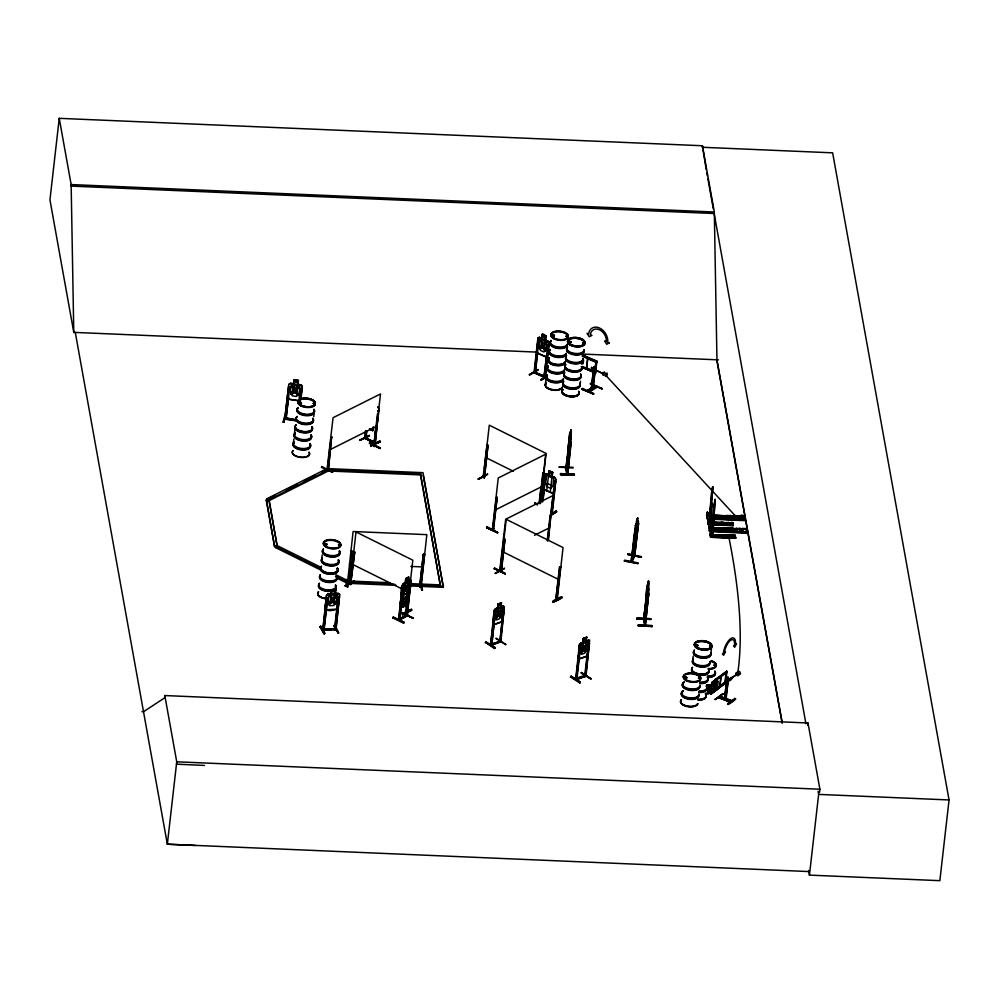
<?xml version="1.0" encoding="UTF-8"?>
<svg xmlns="http://www.w3.org/2000/svg" width="999" height="999" viewBox="0 0 999 999"><rect width="100%" height="100%" fill="white"/><g stroke="black" fill="none" stroke-linecap="round" stroke-linejoin="round"><path stroke-width="1.5" d="M706.73 516.246L706.88 512.737C710.689 513.049 710.039 514.922 706.88 512.737M737.761 515.746L738.336 519.605L737.761 515.746L733.965 515.584L734.577 519.03L744.717 519.455L744.605 520.204L707.155 518.543L707.105 517.819M707.816 512.824L707.242 519.03L744.692 520.616L744.093 516.008C736.575 511.563 742.794 526.161 740.296 515.846M731.343 523.064L707.791 522.027L710.476 521.89L710.576 520.591L708.041 520.479L707.929 522.827L721.153 523.389M708.141 523.901L721.415 524.475M709.028 528.846L709.203 525.324L713.049 525.761L709.203 525.324M723.488 535.489L710.202 535.139L710.364 533.079L712.924 533.366L710.364 533.079M735.576 538.336L735.501 537.387L713.411 536.588L735.601 537.562L735.589 538.336L710.601 537.237L710.526 536.513M710.614 537.275L735.589 537.837L735.189 535.264L732.617 535.427M732.904 523.888C730.868 518.481 730.082 528.808 730.331 522.564M733.116 525.012L733.266 525.736L708.279 524.637L708.154 523.951M726.323 535.626L735.177 536.201L735.189 535.264M744.168 517.107L737.949 516.383L744.03 516.708M744.592 520.142L744.58 519.205L737.087 518.893M746.465 530.444L746.403 530.019M571.091 439.872L570.953 437.662L567.132 474.587C562.912 462.837 568.881 467.332 565.896 467.694M643.993 619.13L645.242 626.023L648.788 593.044L644.505 625.374L644.755 625.998L648.726 589.085M709.989 526.448L710.102 525.337L709.44 530.894M710.614 533.116L710.963 533.791L710.901 533.129M711.85 526.535C712.087 525.412 710.376 526.685 710.152 525.486M710.976 533.291L712.187 533.591L712.462 535.601L712.025 533.141M707.642 513.711C707.991 513.161 708.416 512.937 709.402 513.873M709.602 521.328L709.864 520.829M710.114 526.311L710.152 525.624M710.926 533.828L710.988 533.129M711.725 525.686L711.738 526.373M631.056 562.025L634.353 555.906L638.136 521.216C640.259 521.266 633.041 549.999 633.653 538.099M633.716 541.371L633.828 538.036M708.041 520.479L708.279 520.591M709.627 525.973L709.365 525.811M711.538 506.868L711.875 503.171L709.952 523.001L710.938 508.429L712.162 503.384M709.752 516.52L711.226 494.655L712.624 486.775L710.039 516.533M710.139 523.014L711.425 506.98M710.077 509.852L712.911 486.788L711.525 504.458M711.975 533.828L712.025 533.179M712 534.065L714.385 515.771M713.348 510.776L714.947 499.375L714.372 511.85L712.075 529.108L713.835 507.255M712.187 534.078L713.748 519.567M714.335 517.307L714.285 515.959M596.653 361.326L595.304 373.176L596.927 361.151C592.969 360.751 598.838 362.013 595.754 361.788M602.335 373.451L594.23 369.443L595.516 368.494L592.944 388.911M647.926 586.913L647.814 586.051L647.664 589.248M569.093 441.758L569.305 448.176L571.303 432.242L571.091 437.774M646.703 593.169L646.927 599.587C649.038 597.752 648.326 565.859 648.713 589.185M728.658 678.808L727.359 679.195L728.159 678.621C727.222 680.556 727.909 675.811 727.185 677.722L724.525 699.437M709.402 512.812L709.365 513.948M365.147 436.925L364.735 438.411L365.597 430.631M365.184 436.988L365.909 437.687M366.546 431.118L365.921 438.573M374.113 441.983L375.487 442.345L374.325 441.733M707.742 512.824L707.304 512.087L707.829 513.149M710.651 532.642L710.376 534.989M711.613 525.574L711.65 526.311M560.539 474.662L574.363 475.199L574.363 474.225L560.539 473.626L560.539 474.687L574.363 475.249L560.551 473.651L574.375 474.275M638.161 625.149L651.985 625.636L638.161 625.062L638.086 625.724L651.985 626.61M707.392 513.436L707.28 513.848M708.229 524.4L708.328 520.042L709.552 521.178M709.278 513.136L709.402 513.424M568.506 443.743C567.594 462.137 569.467 423.114 570.441 434.153M646.753 605.132C648.9 605.319 643.806 598.863 647.502 584.64L643.656 619.867L648.363 581.381M631.892 561.713L631.605 562.275L635.988 525.337L637 523.401L635.139 532.754M632.03 560.489L631.555 560.289M634.852 556.093C633.641 555.856 634.777 557.742 631.618 562.2L635.077 529.245L635.239 529.92M706.992 513.523L707.342 512.724L707.354 513.698M300.761 402.535L299.4 402.634L300.112 402.16M300.612 403.359L301.086 402.997M313.024 403.509C315.135 402.747 313.349 404.508 313.499 402.934M313.586 403.209L314.21 403.434M325.087 544.218L324.625 543.731M325.649 544.767L326.548 543.993L325.799 543.631M338.449 544.892L339.223 544.293M339.91 544.817L338.499 544.992L339.41 544.33M553.846 335.239C555.744 336.388 551.311 336.9 552.322 335.14M553.771 335.115L553.596 336.201M566.47 335.976L567.157 336.376L566.271 336.638M566.321 336.051L567.232 335.964L566.071 336.176M567.507 336.526L566.633 336.213M568.918 342.232L570.554 342.407L569.954 341.408M569.105 342.02L570.429 342.17M583.079 342.907L584.078 342.807L583.491 342.207M583.828 342.345L582.629 342.794L584.04 342.632M686.475 677.522L684.565 677.147C684.415 678.87 685.127 675.749 686.538 677.359M696.291 644.855L696.303 645.391M697.552 645.479L696.503 644.705M699.687 678.471L698.626 677.946M698.975 678.383L699.163 677.709L698.388 678.209M699.512 678.358L699.887 678.471M699.5 678.121L698.776 677.871L699.5 677.809M709.989 645.666L710.639 645.491M723.8 523.551L721.852 523.076M724.1 535.789C726.36 533.816 726.148 537.824 724.125 535.564M714.959 664.735L714.747 665.509M715.259 665.022L714.297 664.834L714.997 664.71M708.291 520.804L710.601 520.766M567.707 472.814L567.257 473.339L566.133 467.619M567.732 474.537L571.166 441.62L567.619 474.612L566.396 467.782L568.144 452.41M646.927 595.217L644.13 619.892L644.205 617.969L644.268 618.718M711.388 512.949L712 503.621M713.661 518.568L715.234 499.388L713.973 506.293M714.273 518.081L714.198 515.759L713.86 519.455M714.497 517.707L713.623 525.224M713.636 510.789L711.65 526.81M782.13 722.19L716.945 359.802L714.322 212L702.409 145.754L59.241 118.332L49.95 199.887L73.801 332.467M195.342 845.491L167.345 844.205L75.287 332.442L73.776 332.367L71.154 184.565L59.241 118.332M819.555 792.282L819.904 789.222L807.991 722.989L164.823 695.554L164.56 697.914L143.519 711.725L142.008 711.663M164.823 695.554L176.736 761.8L167.345 844.205L808.953 871.565M266.308 500.599L266.421 499.587L269.106 499.712L328.421 469.98L420.579 473.901L420.454 474.912L328.309 470.979L268.993 500.711L266.308 500.599L274.575 546.578L277.26 546.69L269.106 499.712L267.033 498.676L266.92 499.687M268.993 500.711L269.106 499.712M285.19 416.995L283.803 422.277L283.117 422.09M283.803 422.277L283.853 421.603M286.076 419.355L289.76 386.775L288.524 386.601L284.765 419.168L288.823 384.428L290.422 383.216L293.494 383.678M283.728 422.102L285.614 414.997L284.777 415.534L285.464 415.484M285.876 419.305L288.536 397.54M274.575 546.578L266.421 499.587M321.478 570.392L275.537 547.564L275.649 546.553L277.372 545.679L320.542 567.132M299.8 399.637L301.161 397.09L302.372 386.426L300.936 384.777L298.002 384.415L298.464 380.382L293.931 379.782L293.619 383.903L291.209 384.89L290.359 392.307L292.257 395.816L296.478 396.453L299.088 393.606L299.937 386.188L297.827 384.528L298.301 380.482L294.068 379.932M293.394 442.782L293.843 439.085M294.43 433.878L295.229 426.723A8.716 4.233 6.5 0 0 303.396 432.405A8.716 4.233 6.5 0 0 312.4 428.546M299.475 399.4C297.764 396.441 303.109 386.7 300.699 388.636M300.724 399.588L302.21 386.451L300.861 384.902L290.447 383.429L288.823 384.428M313.773 416.62L314.173 412.912M321.89 466.558L332.542 472.265M321.953 466.471L321.391 467.382L332.592 472.402M326.236 469.955L326.348 468.943L328.421 469.98L328.309 470.979L331.618 436.938L328.321 469.518L327.023 469.617L333.054 417.719L380.507 393.943L374.588 445.841L373.788 446.253M331.993 437.125L331.193 437.525L327.422 469.867L328.159 468.007M328.271 469.48C329.695 466.595 325.662 469.518 328.459 468.269M321.728 558.766L322.165 555.069M320.629 626.648L324.675 633.016L323.863 633.728L320.03 626.76L324.6 633.691M320.779 626.136L319.98 626.785M336.626 609.353L338.374 605.257L336.626 609.353C321.516 613.686 325.674 606.381 326.486 595.329L328.184 593.843L338.411 593.344L339.635 594.68L335.801 629.695L334.415 629.445L338.236 597.152L339.435 597.09L336.014 629.645L336.163 628.421L334.815 628.221M326.523 595.416L322.714 630.369L324.063 630.044M324.051 628.87L334.653 628.846L323.152 629.208L322.852 630.357L326.398 597.827L327.734 598.001L323.938 630.332L327.597 597.764M323.863 633.728L324.525 633.528M335.676 589.597L335.264 593.656L337.262 594.78L336.413 602.185L333.866 605.494L329.782 605.731L327.959 602.672L328.808 595.254L331.144 593.806L331.468 589.71L335.839 589.46L335.427 593.506M331.593 589.835L331.193 593.881L328.271 594.055M332.255 590.459L332.105 591.783L334.727 591.633L334.877 590.309L332.255 590.459A8.816 4.296 6.5 0 1 321.616 589.435A8.816 4.296 6.5 0 1 319.28 584.103M338.661 632.854C329.121 620.079 337.862 627.31 337.912 632.929L334.178 625.424M334.752 625.998L334.016 626.048M338.236 597.152L334.877 629.745L334.69 628.259M335.901 629.37L336.026 628.184M338.274 605.319L339.635 594.68M337.912 632.929L338.112 632.829M360.189 440.347L369.443 435.352L359.615 440.047L360.202 439.66M350.237 582.692L350.936 583.391L354.333 580.968L344.83 585.851L350.412 583.366M346.416 580.082L346.491 579.408L347.739 586.975L346.978 586.95L345.991 581.343M336.8 578.009L346.541 582.854L346.653 581.843L348.389 580.968L389.86 582.742M347.19 582.23C347.552 586.038 346.403 580.694 348.726 582.292M347.39 583.691L353.109 531.505L426.835 534.652L421.116 586.8M335.851 574.75L348.389 580.968L348.276 581.98L346.541 582.854M347.327 582.242C349.8 583.541 347.739 583.441 348.726 582.867M352.123 551.173L350.874 551.123L352.123 551.173L348.451 583.728M374.2 442.919L365.047 438.161L365.746 432.018M364.747 437.087L365.646 438.861M365.597 438.798L366.059 437.4L365.334 437.025M365.771 438.861L366.858 430.969M351.198 583.166L350.874 584.552L349.8 584.053L353.783 551.585L354.745 552.06L350.562 584.49L351.186 583.066M349.687 583.965L350.125 582.642M350.399 581.206L352.098 566.396M352.335 564.248L356.019 531.967L412.824 560.189L410.015 584.79M354.745 552.06L350.599 584.465M369.518 443.256L369.642 442.582L380.319 447.839L380.219 448.526L369.518 443.256L380.219 448.526M372.202 429.545L372.352 428.221M380.357 441.708L370.604 445.754L379.907 440.809L380.357 441.733L370.766 445.741M373.251 426.723L372.802 430.694L369.38 428.921L372.702 430.744L373.002 427.859M371.191 446.053L380.319 441.62M375.736 427.747L374.3 442.969M374.812 444.617L374.363 446.441L373.701 446.303L377.472 413.961L378.271 413.561L375.087 446.029M374.475 441.433L376.236 426.061M378.646 413.736L377.847 414.148L374.313 446.416M377.947 406.93L378.996 408.953L375.037 443.668L374.9 442.395L365.871 438.024L374.288 442.07M377.147 422.477L377.659 417.944M375.112 444.88L374.388 445.841M404.058 622.24L393.194 617.082L404.083 622.227L403.521 623.164L392.732 617.857M393.219 617.045L392.682 617.956M407.505 600.849L400.799 604.407L400.05 603.458L402.597 588.399L409.378 584.927L409.902 588.361M408.079 581.043L408.653 577.122L405.769 578.658L405.432 582.679C397.702 585.114 403.434 597.926 400.174 603.521L400.05 603.458M399.4 618.581L398.401 620.217L402.435 585.501L403.509 583.566M402.547 588.061L403.321 587.649L402.547 588.061L398.776 620.391L399.2 618.568M402.947 587.462L399.775 619.929L398.863 620.354L407.48 615.871M399.662 619.967L403.746 584.702L405.319 582.629M408.653 577.122L405.681 578.571L405.357 582.604M401.835 613.136L401.96 612.449L413.161 618.081L401.835 613.136L413.161 618.081M402.51 607.23L402.959 603.259L401.685 602.684M411.388 609.328L411.875 610.277L403.047 614.772L402.535 613.811C429.645 599.612 383.991 624.8 411.376 609.852M402.385 607.167L405.032 605.769L405.494 601.798L407.38 600.799M400.849 604.245L402.834 603.196L402.397 607.404L405.232 605.906L405.606 601.848L407.18 599.775L408.017 592.357L406.968 589.934L404.32 591.333L402.535 595.267M402.897 592.12L403.958 594.542L403.109 601.935L405.756 600.524L406.605 593.106L408.391 589.21L409.24 581.805L407.967 581.231L408.529 577.072M406.955 600.237L405.656 611.888L406.718 612.312L407.018 610.826M405.969 610.389C404.408 611.525 407.142 613.461 406.581 611.051L406.094 610.389M406.418 607.479L407.093 601.56M406.231 616.033L409.877 583.816L410.651 583.404L407.38 615.971C405.319 616.97 407.142 615.734 407.205 614.472M409.066 593.144L409.403 590.184M406.481 616.333L410.664 581.068M408.691 599.025C404.907 609.627 413.099 580.357 410.764 580.968L410.015 580.019L403.421 583.628M410.651 583.404L406.98 615.696L398.489 620.167M412.674 618.331L412.799 617.682M420.829 586.825L424.6 554.27L423.351 554.22L419.88 586.825L419.705 585.564M423.351 554.22L419.53 586.5L421.066 586.563M421.191 583.241L422.515 590.159L421.753 590.134L420.504 582.567L421.191 583.266M421.753 590.134L420.504 582.567M440.671 587.25L420.329 472.564M409.952 585.938L443.356 587.362L423.014 472.677L328.184 468.631L328.421 469.98M478.696 479.37L487.599 474.2L478.109 479.045L487.599 474.2M483.116 476.123L483.091 477.36L487.05 444.805L488.024 445.279L484.453 477.622C482.729 476.835 484.665 474.45 484.14 477.784M484.278 477.497L483.379 477.097L484.016 471.478M484.353 468.519L489.285 425.187L546.091 453.421L540.471 503.633M483.716 475.924L483.528 477.135L484.465 477.584M488.024 445.279L484.34 477.572M486.588 527.647L497.789 532.667L486.588 527.622L497.752 532.529L487.137 526.735M487.087 527.397L487.162 526.735M493.231 529.445L492.345 529.895L498.251 477.984L545.704 454.208L540.259 501.973M492.245 529.945L492.507 528.646L493.768 528.496L492.357 528.696L493.606 528.571M493.469 529.745L492.719 530.082L493.531 529.782L497.19 497.39L496.391 497.789L492.619 530.132L493.069 528.309M497.19 497.39L493.144 529.495L492.32 529.795M497.302 532.917L486.638 527.547M495.154 647.689L485.764 641.87L495.154 647.689L494.505 648.563L485.701 642.369M485.826 641.833L485.177 642.707M494.567 568.019L505.294 573.276L505.219 573.95L494.468 568.543M494.58 568.019L494.018 568.931M495.492 573.364L504.507 568.344L495.579 573.326M495.629 573.526L495.641 572.839M490.372 645.192L491.133 644.967C492.707 643.256 490.434 643.393 490.247 645.329L500.524 641.645M501.323 602.934L500.874 606.905L502.41 607.629L501.56 615.034L499.512 618.818L496.366 619.954L495.042 617.382L495.891 609.964L497.727 608.041L495.454 608.728L494.105 610.551L492.982 621.291L493.693 624.825L492.994 621.166M494.305 610.639L490.422 645.229M495.292 612.874L491.72 645.129L495.292 612.874L494.368 613.211L490.571 645.541L490.971 644.318L499.812 641.42L491.496 644.08M491.533 643.743L491.62 645.204M501.211 570.766C497.602 569.88 503.259 569.293 499.937 569.929L499.875 571.391L501.386 571.79L504.957 539.448L503.996 538.973M503.821 539.073L500.024 571.515L501.486 570.941M501.573 565.334L500.911 571.89L500.949 565.634M501.286 562.674L506.231 519.343L563.036 547.577L557.23 599.537L555.719 599.15L556.356 599.013M500.337 570.017L500.199 571.203M500.749 569.892L501.211 565.159M501.71 560.714L502.222 556.268M502.722 551.823L503.059 548.863M503.733 542.932L504.07 539.972M501.91 562.375L502.584 556.443M501.086 571.94L504.957 539.448M497.627 607.941L498.089 603.97L501.461 602.759L500.974 606.967L503.334 606.118M498.089 603.97L497.827 608.104L495.579 608.903M505.931 644.467L496.103 638.149M529.295 374.7L538.199 369.53L529.358 374.65M500.037 641.096C498.251 644.193 501.91 638.698 499.85 641.083M499.975 642.207L503.171 609.727L504.095 609.39L500.874 641.882M529.907 374.987L537.974 370.042M499.712 642.257L503.496 609.927L504.42 609.602M499.5 641.92L500.424 641.683L504.32 607.005L503.296 605.906L501.111 606.793M534.165 372.515L545.229 377.46C546.478 374.288 541.62 377.098 545.067 377.672L549.025 342.969L547.889 340.984L545.429 339.972L545.966 335.951C538.361 329.258 545.342 342.095 539.248 337.212L537.924 338.112L534.028 372.827C537.4 374.338 533.753 368.843 534.028 372.827L544.942 377.622M535.252 372.053L534.128 371.553L534.44 372.59L536.9 349.5M536.925 348.738L538.124 338.162M534.802 373.176L535.127 372.053M538.961 340.721L535.002 373.176M505.357 644.68L505.494 644.03M542.295 334.303L541.858 338.524L539.872 339.023L539.035 346.441L540.509 350.437L543.931 351.973L546.128 349.613L546.977 342.195L545.292 340.047L545.966 335.951M546.378 377.422L541.096 379.982L547.065 375.911M545.229 377.422L548.913 345.167L547.902 344.717L543.968 377.272L546.678 355.482M544.38 377.035L544.318 375.774M544.742 377.622L544.917 376.423L535.214 372.39L544.205 376.111M547.602 353.609L548.813 343.019L547.739 341.146M545.442 384.078L546.228 377.123M537.3 504.795L534.79 502.847L537.524 504.195M539.21 502.347L540.896 487.537M539.348 503.671L542.669 474.225L543.843 474.001L542.669 474.225M539.835 502.559L543.044 474.413M541.583 501.56L544.642 474.513L545.991 473.601L548.651 474.887M541.858 501.386L544.767 474.612M542.607 502.01L545.691 477.235M543.056 500.299L544.28 489.535L543.556 485.202M548.538 474.7L548.988 470.729L552.722 472.327L552.135 476.386L553.758 478.558L552.909 485.976L550.686 488.349L547.202 486.85L545.704 482.879L546.54 475.462L548.563 474.937M546.753 490.834L548.988 470.729M550.237 492.332L552.497 472.465M547.227 540.696L550.099 515.509L550.899 515.109L548.401 540.471M547.602 540.884L550.474 515.696L551.273 515.284M550.961 512.075L554.745 481.156L555.769 481.605L552.21 513.936L552.147 512.637M548.026 540.297L553.134 495.492L505.681 519.268L499.675 571.228L500.412 570.791M551.798 514.11L550.948 512.537M559.228 467.407L559.29 466.708L573.126 467.32L573.051 467.994L559.24 467.195M556.218 511.001L556.693 511.863L549.837 516.046M565.871 468.306L570.167 432.405M566.033 468.456L570.891 429.97L570.441 433.941M568.493 449.338L569.018 444.717M569.542 440.109L569.592 435.477L570.179 436.113M568.955 446.878L566.558 468.331M567.132 472.639L567.045 474.438M552.659 601.86L552.734 601.198C563.786 593.818 565.921 597.489 553.259 602.16L552.659 601.86L561.588 597.24M553.259 602.16L562.05 597.552M580.044 385.002L580.481 381.293M559.527 566.883L560.801 567.195L559.527 566.883L555.869 599.263L556.93 599.7L557.23 598.214L555.869 597.939L557.23 598.214M556.181 597.777L555.906 599.25L556.843 599.7L560.489 567.357M559.827 566.72L556.043 598.064M583.179 363.648L583.603 359.94M581.992 389.273L593.768 393.768L582.504 388.336L581.992 389.273L593.793 393.906L582.342 388.986M587.612 358.653L586.6 367.994L587.749 358.616L584.09 355.844L587.749 358.616M561.588 596.715L562.087 597.639M587.499 390.497L587.487 391.183L595.541 385.614L586.863 390.909L594.855 385.964M588.848 391.059L596.865 386.213L588.923 391.708M591.346 369.368L594.368 370.442L591.346 369.368L591.545 367.52L594.967 368.831L596.003 362.025L592.919 389.011M591.558 369.23L591.77 367.382M589.385 391.995L597.365 387.075M590.484 383.916L602.222 388.748L590.409 384.116L590.496 383.441L601.898 388.861L590.534 383.429M594.355 369.268L592.345 389.485L591.271 389.111L593.493 368.731M593.706 368.281C592.857 365.284 597.177 368.544 593.856 366.945M593.656 368.881L591.358 389.061L591.87 388.611M595.317 368.931L593.918 368.156L594.08 366.808M592.407 382.804L592.907 378.471M593.893 369.83L593.394 374.15L593.843 371.316M592.532 382.854L592.857 379.97M594.218 368.281L594.442 367.857M592.057 389.448L594.58 368.594L592.345 389.485M595.441 371.953L595.616 372.952M593.356 394.168L582.042 389.16M596.728 386.838L596.803 386.163M601.773 389.011L601.898 388.361M579.77 682.829L580.319 682.105L571.003 676.211L580.394 682.03L579.745 682.904L570.479 676.947M571.066 676.173L570.417 677.047M586.113 641.246L587.649 641.957L586.8 649.375L584.752 653.159L581.605 654.283L580.282 651.71L581.131 644.305C585.601 640.996 579.782 642.644 579.345 644.892C577.534 669.105 579.67 655.806 578.234 655.494M585.764 675.986L575.599 679.632L575.624 678.496L576.261 678.683M579.607 647.552L575.811 679.869L576.211 678.646C597.877 672.664 573.95 677.047 576.848 679.607L580.531 647.215L579.283 647.34L580.531 647.215M576.873 676.223L580.207 647.015M576.773 678.084L576.798 679.57M582.966 642.369L583.329 638.311L586.8 637.162C581.193 646.603 600.024 635.064 580.719 643.181M583.066 642.432L583.329 638.311M590.696 678.87L581.406 672.514M586.213 641.308L586.8 637.162M586.226 675.012L584.627 676.385L588.411 644.068L589.335 643.731L585.976 676.323L585.714 674.787M585.064 676.56L588.736 644.268L589.66 643.93M585.839 674.475L589.56 641.346L588.536 640.247M590.596 679.008L590.734 678.371M624.375 561.176L624.625 560.152L638.099 562.949L638.024 563.623L624.4 561.063M627.884 554.495L627.959 553.821L641.445 556.63L641.358 557.292L627.884 554.495L641.358 557.292M628.071 554.145L641.395 557.13M635.414 525.299L631.056 562.175L636.713 520.004M637.35 519.118L636.55 521.678M636.7 520.354L637.812 517.932L637.3 522.102L638.099 520.491L635.414 525.399M634.053 556.48L637.724 524.2L638.498 523.726L634.565 556.643L638.498 523.726M636.85 618.818L636.912 618.131L650.749 618.718L650.674 619.405L636.85 618.818L650.674 619.405M643.556 619.73L645.941 602.285M646.291 599.213L646.815 594.592M648.513 581.393L648.064 585.576L647.627 583.816M645.279 625.886L648.788 593.044M706.293 169.855L702.409 145.754M651.985 626.685L651.985 625.636M706.93 512.999L707.267 517.594M706.905 515.609L707.304 512.087M707.642 512.1L707.429 516.683L707.242 515.621M708.054 522.402L708.328 520.042M708.553 520.054L708.403 523.114L708.279 522.415M692.757 659.877L693.194 656.181M709.253 525.599L709.59 530.881M709.814 525.724L709.752 529.27L709.964 524.687L709.565 528.221M710.414 521.99L710.576 520.591M711.063 518.444L711.3 516.346M710.826 524.288L710.988 522.889M710.876 532.654L710.726 535.701L710.601 535.002M711.001 533.354L710.614 536.775L710.264 534.378L712.799 534.477L713.149 536.426L710.614 536.313M712.999 525.486L713.386 531.043L713.623 528.933M712.899 533.179L713.149 536.888L713.311 535.476M721.315 522.177L721.703 524.75L721.315 522.177L723.85 522.277L724.238 524.862L730.244 524.675M723.638 534.765L724.025 537.35L723.638 534.765L726.173 534.877L726.56 537.45L726.173 534.877M710.826 653.908L711.65 646.753A8.716 4.233 6.5 0 0 700.137 641.008A8.716 4.233 6.5 0 0 697.552 648.064A8.716 4.233 6.5 0 0 711.663 646.74M726.073 522.664L728.633 522.489L729.02 525.062L728.633 522.489M726.735 515.684L730.581 515.434L731.206 518.881M726.51 524.675L726.098 522.377M727.409 518.718L726.785 515.272M711.076 686.763L712.237 682.142L718.668 677.584L721.016 677.322L719.954 686.65L711.026 694.105L710.189 693.393C712.449 685.414 705.531 698.751 708.553 688.411L711.076 686.763L712.037 684.24L716.495 681.081L718.181 681.705L717.757 685.414L715.621 688.761L711.163 691.92L710.589 690.496L708.191 692.195M708.229 692.432L708.553 688.411M712.237 682.142L710.189 693.393M728.396 535.252L730.956 535.077L731.368 537.375M729.108 527.859L729.682 531.73L729.108 527.859L732.904 528.021L733.528 531.468M728.833 537.275L728.421 534.977A1254.082 281.443 56.5 0 1 737.986 671.465M714.61 680.893L714.735 679.795L726.935 671.291L725.599 672.876M719.268 687.387L725.574 683.266L726.922 671.415L715.147 679.957L715.022 681.043L726.935 672.427L726.523 671.128L724.924 683.89L724.475 682.479L725.112 682.854M733.965 515.584L734.577 519.03M733.241 525.387L708.204 524.2L733.254 525.424L732.866 522.664M733.066 537.45L732.654 535.152M715.746 699.013L715.072 699.437L722.989 693.806L715.571 699.537M736.238 528.596L740.084 528.334L740.659 532.205L740.084 528.334M736.9 531.618L736.288 528.171M719.755 686.55L720.791 677.422M718.531 697.664L730.444 702.11L718.531 697.639M718.93 697.377L719.005 696.703L730.881 701.261L730.793 701.935L718.83 697.364L730.706 701.922M720.117 696.503L732.005 701.036M722.252 694.23L722.914 694.48M725.873 672.839L725.212 682.417M742.619 528.446L743.194 532.305L742.619 528.446L746.415 528.608L746.877 532.492M744.093 516.008L743.943 516.695M724.587 682.529L725.624 683.391L725.286 682.017M724.45 699.5L726.773 679.158M725.174 696.041L725.836 690.284M726.161 687.399L726.822 681.63M725.299 696.091L725.798 691.77M726.285 687.449L726.785 683.116M725.499 696.091L725.911 693.144M726.485 687.437L726.885 684.502M727.359 679.195L727.622 678.146M725.349 699.762L727.859 679.395M727.035 679.07L727.984 677.147M728.159 678.621L728.321 677.272M725.549 699.75L728.371 679.058L726.061 699.337M746.415 528.608L746.34 529.72M729.507 678.733L729.62 680.706L731.393 679.42C733.041 674.762 726.91 681.281 731.605 677.572M729.62 680.706L729.832 678.858M727.709 703.583C730.594 705.419 743.793 691.32 728.271 704.495L727.684 703.571L734.939 698.451M731.28 677.447L731.393 679.42M731.68 700.674L731.593 701.348L719.717 696.79L719.804 696.116L731.718 700.699M734.889 698.376L735.451 699.263M807.716 725.336L807.991 722.989M702.235 147.265L832.642 152.835L949.05 799.949L939.859 880.668L809.44 875.112L818.643 794.392L818.094 791.32M710.776 510.501L711.151 507.48M712.362 529.12L713.099 523.089M712.275 535.601L713.935 520.979M712.462 535.601L713.511 525.536M708.378 520.591L708.254 521.128M708.553 520.679L708.628 520.566M581.955 364.46L581.893 363.249M727.722 678.209L726.535 678.883M569.143 453.708C571.59 439.535 568.531 465.022 568.206 448.326M624.55 560.701L638.024 563.498M636.85 618.656L650.674 619.243M650.736 618.743L636.912 618.156M646.803 594.892L646.865 595.966M595.367 372.24L585.676 367.582M647.739 591.558L648.363 589.135L647.714 592.969M731.006 678.309C750.549 665.946 726.148 680.594 731.655 678.646M287.587 395.154L288.661 399.188L299.063 400.661L301.011 397.053M299.138 400.886L288.549 399.238M283.042 422.165L284.84 415.484M286.164 418.119L284.877 417.657M726.373 671.34L725.674 672.976L726.847 672.489M535.402 373.064L537.562 353.022L546.028 356.855M401.386 592.869L402.709 588.448L409.29 585.089L409.802 588.436M401.623 599.388L408.166 595.928L409.453 591.645M401.111 596.041L401.66 599.612L408.341 596.091L409.665 591.67M728.358 679.158L727.472 678.796M493.593 624.762L501.61 621.977L503.096 617.657L504.32 607.005M578.921 658.94L586.675 656.156L588.124 651.947L589.335 641.37L588.473 640.396M578.833 659.103L586.85 656.318L588.336 651.997M725.811 671.765L720.504 676.623M726.148 672.989L726.298 671.852M725.699 682.18L713.923 690.721L713.798 691.808L725.711 683.191L724.924 683.89M393.131 617.569L404.008 622.901M351.173 584.403L350.262 583.903M501.523 570.604L500.599 570.104M570.941 676.698L580.319 682.704M403.646 598.201L401.898 602.409L404.645 597.539C404.233 602.022 408.566 600.162 405.794 597.365M406.78 615.684C407.754 616.833 408.029 613.374 406.693 615.172M735.064 516.046L706.593 515.109M707.242 518.556L706.643 514.835M707.941 522.327L731.443 523.326M709.377 530.531L709.577 531.618L747.015 533.216L746.815 532.13M710.526 536.825L735.526 538.049M732.766 523.164L707.854 521.878L708.291 524.188M746.265 529.345L746.99 532.467L709.452 530.956L747.002 532.742M547.689 353.559L546.016 357.08L547.814 353.634M636.588 520.042L637.662 517.907M635.551 525.437L636.263 523.988M633.566 541.333L636.276 536.413M634.115 555.706L631.992 560.726M631.393 561.538L634.577 555.806M324.675 633.016L320.679 626.198M360.115 440.184L369.368 436.026M504.458 568.381L495.042 573.239M587.4 391.021L595.404 386.089M299.762 403.221L299.9 402.16M325.262 544.28L325.337 543.543M338.823 544.83L339.635 544.867L338.786 545.017M339.498 544.355L339.485 545.067M552.31 335.689L553.758 336.139M567.444 336.613L566.995 335.764M569.043 341.608C570.329 341.383 567.657 341.508 569.205 342.532M570.604 341.995L569.18 342.158M583.016 342.769L584.003 342.669M721.79 523.114C726.061 524.463 719.767 521.815 723.601 523.538M695.791 645.329L697.24 645.791M697.352 645.704L697.427 644.979L695.928 644.692M684.627 677.197L685.264 676.947M709.49 645.903L709.802 645.691M579.545 644.967L580.819 643.244M631.818 561.051L631.231 560.926M419.667 585.901L421.241 585.626M322.577 630.132L335.577 629.308M335.864 629.645L322.852 630.357M634.715 555.394L634.515 554.67M407.505 614.735L406.243 614.972M326.673 595.454L328.184 593.843M327.123 469.605L327.872 469.218M737.112 673.763L737.537 674.425M594.33 369.93L594.442 369.218M603.846 373.976L593.331 368.831M715.784 680.032L718.144 678.321M728.621 679.145L726.498 679.22M719.392 686.288L725.299 681.892M725.012 682.554L725.774 682.105L724.45 683.741M713.386 691.645L715.746 689.947M715.072 699.437L722.989 693.806M724.35 699.288L724.849 698.925M727.609 704.245L734.964 699.013M712.262 682.255L718.668 677.584M708.753 688.536L711.138 686.837M708.104 692.382L710.714 690.546M717.432 689.435L711.026 694.105M493.531 529.782L492.932 529.482M299.463 402.21L298.913 402.784L299.787 403.321M299.5 402.659L299.638 402.147M552.534 335.102L553.034 335.801M567.395 336.451L566.333 336.476M570.379 342.582L570.679 341.77M583.029 342.42L583.316 342.894M324.9 543.593L324.338 544.155L325.224 544.705M696.016 644.742L695.441 645.429L696.703 645.791M684.827 676.997L684.914 677.921M685.014 677.622L686.126 677.322M714.51 664.685L714.06 665.459M375.449 427.822L376.723 426.96M376.835 427.072L375.587 427.934M538.036 338.211L539.385 337.312L547.827 341.096M347.053 583.416L348.639 583.716M552.722 472.327L548.901 470.779M554.595 477.397L555.756 479.37L554.42 489.96L552.809 493.431L544.043 489.66L543.431 485.164M582.817 367.707L586.688 367.944M595.704 361.763L596.503 362.312M593.918 368.156L594.73 368.019M594.143 369.73L595.479 368.831M544.667 476.785L545.404 477.41M555.769 481.605L554.47 481.331M550.424 514.398L556.168 510.926M550.349 515.072L556.168 511.451L550.524 515.059M549.8 515.934L556.655 511.75M284.703 418.856L296.94 420.679M500.886 640.746L500.686 641.957L490.834 645.491M575.661 679.557L579.345 644.892M585.926 676.286L576.073 679.832M537.962 340.272L538.686 340.896M548.913 345.167L547.614 344.892M537.474 353.171L536.8 348.713L537.387 353.221L546.103 357.018M547.115 375.986L541.233 379.358M541.096 379.982L547.127 376.561L541.271 379.97M408.091 581.281L410.077 580.232M411.039 583.591L409.877 583.816M398.464 620.067L399.175 619.705M406.168 616.008L407.068 615.646M331.618 436.938L331.193 437.525M373.913 444.98L375.224 444.842L374.213 445.304M374.225 446.441L374.962 446.029M496.815 497.202L496.391 497.789M345.417 586.138L350.125 583.816M349.8 584.028L351.061 584.315M503.683 539.123L504.62 538.673L503.446 538.898L504.645 539.597M402.447 614.485L411.438 609.977M552.772 601.81L561.65 597.365M329.37 450.012L376.823 426.223M267.033 498.676L326.348 468.943M268.306 499.001L275.2 495.541M286.238 490.01L297.265 484.478M304.171 481.019L315.197 475.487M322.103 472.028L324.85 470.641M275.537 547.564L277.26 546.69M494.58 510.277L542.032 486.488M534.54 535.252L549.45 527.772M634.702 555.469L635.052 554.795M634.353 555.906L634.14 555.282M378.996 408.953L377.884 407.03M370.604 445.754L379.932 441.421M643.668 618.006L643.481 619.717M645.354 624.775L643.756 619.03M284.977 417.707L295.442 419.842M300.911 402.922L299.575 402.872M552.634 334.99L552.335 336.076M570.217 342.632L570.991 342.32L570.554 341.646M695.666 644.842L696.578 644.642M697.339 645.679L696.403 645.903M709.602 645.966L710.813 645.754M714.422 664.934L715.159 665.059L714.372 665.384M498.176 604.058L501.56 602.822M503.409 605.968L495.554 608.791L494.105 610.551M494.967 612.674L494.368 613.211M493.681 624.6L501.436 621.815L502.884 617.607L501.61 621.977M583.416 638.398L586.675 637.337M581.268 673.151L591.171 678.808L581.343 672.477M346.228 579.982L347.739 586.975M490.384 644.155L491.021 644.343M585.264 676.573L585.264 675.386M643.518 619.105L644.692 625.911M322.952 628.858L323.901 628.846M552.884 335.002L552.397 335.489M552.597 335.252L554.158 335.414M570.304 342.545L568.856 341.808M570.479 342.682L569.817 342.669M299.613 402.41L300.537 402.222M325.05 543.793L326.548 543.993M326.011 544.83L326.81 544.43L326.298 543.768M696.728 645.466L697.502 645.329L697.002 644.717M696.89 645.878L697.851 645.529L697.252 644.755M710.027 645.866L710.301 646.415M685.152 677.747L686.188 677.597M718.631 677.734L720.928 677.472M331.643 589.909L335.714 589.672M335.264 593.656L338.324 593.481L339.485 594.742M326.536 598.064L327.734 598.001M338.374 597.39L339.573 597.327M326.436 609.727L336.488 609.153M334.79 628.184L335.889 628.196M500.449 641.62L500.561 640.509M551.748 514.06L555.844 479.308L554.532 477.51L545.941 473.813M552.659 335.152A1.349 0.662 6.5 0 1 554.445 336.039A1.349 0.662 6.5 0 1 552.26 336.238A1.349 0.662 6.5 0 1 552.659 335.152L553.096 335.002M325.112 543.681A1.349 0.662 6.5 0 1 326.898 544.567A1.349 0.662 6.5 0 1 324.712 544.78A1.349 0.662 6.5 0 1 325.112 543.681L325.537 543.531M325.499 543.943L324.887 544.53M325.936 544.405L325.224 544.33M696.977 645.516L696.253 645.441M685.302 678.209L686.75 677.834L685.901 677.022M719.829 696.64L731.68 701.198M556.743 599.637L557.255 598.276L556.443 597.864M423.401 554.457L424.65 554.507M419.942 585.264L421.203 585.389M347.24 583.653L348.289 583.391M419.767 586.775L420.916 586.563M71.154 184.565L714.322 212M70.991 186.089L714.148 213.511L805.931 723.738M73.776 332.367L536.288 352.098M583.004 354.083L718.456 359.865M567.095 472.977L566.608 467.632M574.313 474.9L560.489 474.25M738.061 516.171L744.043 516.433L744.143 517.794M735.027 516.258L711.001 515.234L735.039 516.321M735.189 516.72L706.593 515.521M738.036 516.87L741.171 516.97M706.693 515.709L735.164 516.995M738.074 517.057L741.158 517.245M706.718 516.258L727.697 517.145M730.669 517.22L735.177 517.457M738.161 517.532L741.171 517.719M710.139 517.732L728.109 518.506M731.106 518.631L734.09 518.756M710.102 517.944L734.078 519.03M707.267 518.281L744.705 519.88M707.866 522.477L721.141 523.076M724.025 523.164L731.43 523.513M724.088 523.476L731.443 523.826M710.826 523.826L708.291 523.726L707.941 521.778M711.088 524L721.428 524.3M721.728 524.475L733.278 524.962M745.104 528.971L708.903 527.647M713.323 527.834L743.343 529.108L708.915 527.697M712.05 528.221L730.019 528.995M732.866 529.145L737.499 529.308M740.359 529.458L743.493 529.57M729.994 529.27L709.777 528.508L730.019 529.732M732.904 529.333L737.487 529.582M740.396 529.657L743.481 529.845M732.991 529.807L737.499 530.057M740.471 530.132L743.493 530.307M709.59 530.194L712.112 530.294M712.462 530.332L730.431 531.093M733.428 531.218L743.905 531.668M712.349 530.544L747.04 532.055M723.401 535.039L710.127 534.69L723.388 535.227M726.335 535.164L735.152 535.539L726.273 535.302M710.739 535.189L723.463 535.664M726.348 535.751L733.753 536.101M710.776 535.377L723.476 535.988M726.41 536.076L733.766 536.426M274.688 545.566L277.372 545.679M349.438 563.798L352.51 563.923M410.864 566.421L423.151 566.945M648.713 591.296L647.627 583.978M409.827 583.591L440.534 584.902M648.9 593.668L648.314 593.019M394.705 584.278L348.626 582.317L348.389 580.968M410.065 584.939L443.469 586.363M646.128 595.167L645.804 599.812M348.514 583.329L396.128 585.352M644.205 618.044L643.793 618.693M645.329 624.225C644.492 624.75 646.453 622.652 644.23 619.055M176.736 761.8L819.904 789.222M818.643 794.392L949.05 799.949M176.473 764.148L204.458 765.434M401.923 612.986L412.799 618.181M582.729 367.62L586.563 367.794M369.605 443.106L380.319 448.376M553.259 335.876L552.572 335.714M569.642 341.496L570.279 341.608M569.867 342.732L569.23 342.62M300.037 402.21L300.674 402.322M299.625 403.346L301.286 403.184L300.861 402.397M505.457 644.53L496.116 638.623M581.368 673.014L590.746 678.87M288.461 386.825L289.71 387.013M284.777 417.919L295.504 419.617M296.878 420.904L284.915 419.168M637.075 531.905L636.288 536.488M325.711 543.968L326.348 544.293M709.964 646.191L710.926 646.253L710.451 645.429M483.878 477.697L483.066 477.285M500.324 571.203L501.411 571.753M374.775 443.581L364.722 438.311M719.817 686.6L717.432 689.56M553.521 335.077L554.083 335.714M374.637 441.808L374.138 442.045M566.171 467.282L565.909 466.645M552.06 476.298L554.682 477.347M548.414 476.261L551.898 477.759M547.564 483.678L551.048 485.177M544.243 489.522L552.822 493.206M582.604 354.97L596.927 361.151M582.33 355.144L596.603 361.476M586.775 357.917L596.803 362.25M582.205 356.231L596.515 362.537M591.545 367.52L594.63 369.031M582.542 366.521L593.993 371.466M594.63 371.541L595.729 371.928M594.53 372.377L595.292 373.301M581.256 366.82L592.719 371.765M582.417 367.62L595.566 373.127M550.824 513.723L551.61 514.06M542.307 334.553L545.741 336.076M544.555 375.836L545.367 376.286M534.565 371.416L535.427 371.84M401.011 596.116L401.735 599.437M486.75 444.967L487.712 445.442M542.894 472.564L543.856 473.039L542.582 472.727M534.802 503.321L537.524 504.695M494.393 568.668L505.219 573.95M353.471 551.735L354.445 552.21M485.614 457.48L513.324 471.253M502.547 551.635L559.353 579.87M353.721 564.934L402.222 589.035M305.107 560.526L307.892 561.913M275.649 546.553L321.591 569.38M335.514 576.311L346.653 581.843M377.984 410.689L378.921 411.176L377.659 410.839M374.875 427.522L375.549 427.772M699.437 678.259L698.588 678.358M325.037 544.63L324.837 544.018M485.614 642.469L495.079 648.363M637.15 522.077L636.7 529.782L634.777 535.939L634.59 533.791M710.277 693.281L711.076 693.955M605.431 374.962A1.748 0.799 -66.7 0 0 606.443 376.061A1.748 0.799 -66.7 0 0 607.18 373.264A1.748 0.799 -66.7 0 0 605.431 374.962L738.386 519.193M503.296 605.906L504.195 607.092M409.965 580.182L410.776 581.118M400.149 603.359L400.911 604.457M334.702 625.923L338.661 632.879M334.091 625.374L338.074 632.305M320.517 626.735L324.425 633.616M325.412 605.981L326.473 609.802M638.099 520.491L638.286 521.253M637.949 520.467L638.236 521.366M287.6 395.08L288.524 399.313M706.842 172.864L707.379 175.874M707.929 178.883L713.336 208.991M716.807 360.139L782.155 723.376M808.616 870.516L809.44 875.112M732.829 522.952L733.241 525.249M712.861 527.435L713.386 530.344M648.351 582.629L648.601 583.99M648.201 583.953L648.451 585.314M645.829 599.737L646.915 605.132M570.891 429.97L571.303 432.242L570.741 429.97M570.729 431.218L570.978 432.567M570.579 432.542L570.829 433.891M570.017 432.392L570.941 437.774M568.356 448.326L569.293 453.721M423.176 475.224L443.356 587.362M420.217 473.576L440.109 584.178M269.268 502.247L276.985 545.167M737.437 672.777A1.748 1.349 54.1 0 1 738.835 671.34A1.748 1.349 54.1 0 1 740.409 673.376A1.748 1.349 54.1 0 1 738.748 674.45M714.859 670.941A8.704 4.233 6.5 0 1 707.504 676.011M711.226 660.676A8.704 4.233 6.5 0 1 716.121 665.696A8.704 4.233 6.5 0 1 708.366 668.531M710.714 685.089A8.816 4.296 6.5 0 1 706.443 685.489M710.701 684.527A8.704 4.233 6.5 0 1 706.493 684.914M714.697 672.439A8.704 4.233 6.5 0 1 707.342 677.497M714.872 671.915A8.816 4.296 6.5 0 1 707.404 677.047M712.2 685.414A8.704 4.233 6.5 0 1 706.33 686.413M709.715 692.944A8.641 4.208 6.5 0 1 705.531 693.343M710.664 685.551A8.816 4.296 6.5 0 1 706.393 685.951M714.922 671.453A8.816 4.296 6.5 0 1 707.467 676.585M711.113 661.475A8.641 4.208 6.5 0 1 715.971 666.458A8.641 4.208 6.5 0 1 708.266 669.268M711.201 660.988A8.716 4.233 6.5 0 1 716.096 666.008A8.716 4.233 6.5 0 1 708.328 668.843M711.35 692.844A8.704 4.233 6.5 0 1 705.481 693.843M709.727 693.181A8.716 4.233 6.5 0 1 705.506 693.568M697.702 703.558A8.641 4.208 6.5 0 1 686.65 705.918A8.641 4.208 6.5 0 1 681.418 699.65M698.813 695.004A8.816 4.296 6.5 0 1 687.462 698.513A8.816 4.296 6.5 0 1 683.341 691.283M698.875 694.542A8.816 4.296 6.5 0 1 689.76 698.451A8.816 4.296 6.5 0 1 681.48 692.682M682.167 691.67A8.816 4.296 6.5 0 1 683.391 690.821M699.837 686.088A8.816 4.296 6.5 0 1 688.473 689.61A8.816 4.296 6.5 0 1 684.352 682.367M699.887 685.639A8.816 4.296 6.5 0 1 690.784 689.535A8.816 4.296 6.5 0 1 682.492 683.778M683.179 682.754A8.816 4.296 6.5 0 1 684.402 681.917M697.702 704.058A8.704 4.233 6.5 0 1 686.588 706.418A8.704 4.233 6.5 0 1 681.318 700.112M698.638 695.516A8.704 4.233 6.5 0 1 689.66 699.362A8.704 4.233 6.5 0 1 681.493 693.681M699.824 685.114A8.704 4.233 6.5 0 1 689.722 688.798A8.704 4.233 6.5 0 1 683.353 682.28M698.813 694.018A8.704 4.233 6.5 0 1 688.698 697.714A8.704 4.233 6.5 0 1 682.329 691.183M699.65 686.6A8.704 4.233 6.5 0 1 690.671 690.459A8.704 4.233 6.5 0 1 682.504 684.765M697.752 703.771A8.716 4.233 6.5 0 1 686.613 706.143A8.716 4.233 6.5 0 1 681.33 699.824M708.89 670.167A8.641 4.208 6.5 0 1 698.85 673.838A8.641 4.208 6.5 0 1 692.519 667.344M708.878 670.716A8.704 4.233 6.5 0 1 698.776 674.412A8.704 4.233 6.5 0 1 692.407 667.881M709.64 664.31A8.704 4.233 6.5 0 1 699.625 666.907A8.704 4.233 6.5 0 1 692.582 661.375M710.926 652.809A8.704 4.233 6.5 0 1 700.811 656.505A8.704 4.233 6.5 0 1 694.442 649.974M709.902 661.713A8.704 4.233 6.5 0 1 699.799 665.409A8.704 4.233 6.5 0 1 693.431 658.878M710.926 653.796A8.816 4.296 6.5 0 1 700.686 657.529A8.816 4.296 6.5 0 1 694.23 650.911M710.988 653.334A8.816 4.296 6.5 0 1 700.736 657.08A8.816 4.296 6.5 0 1 694.28 650.449M709.964 662.237A8.816 4.296 6.5 0 1 700.861 666.146A8.816 4.296 6.5 0 1 692.582 660.376M709.914 662.699A8.816 4.296 6.5 0 1 700.811 666.595A8.816 4.296 6.5 0 1 692.532 660.839M710.751 654.308A8.704 4.233 6.5 0 1 701.773 658.154A8.704 4.233 6.5 0 1 693.606 652.472M708.94 670.366A8.716 4.233 6.5 0 1 698.813 674.063A8.716 4.233 6.5 0 1 692.432 667.519M708.865 671.028A8.716 4.233 6.5 0 1 698.738 674.737A8.716 4.233 6.5 0 1 692.357 668.194M708.741 671.49A8.641 4.208 6.5 0 1 699.812 675.312A8.641 4.208 6.5 0 1 691.695 669.667M708.029 678.196A8.704 4.233 6.5 0 1 700.187 682.13M706.58 686.488A8.816 4.296 6.5 0 1 699.113 691.62M707.017 687.112A8.704 4.233 6.5 0 1 699.163 691.046M707.854 679.695A8.704 4.233 6.5 0 1 700.012 683.628M708.041 679.183A8.816 4.296 6.5 0 1 700.074 683.166M706.842 688.598A8.704 4.233 6.5 0 1 699 692.544M707.017 688.086A8.816 4.296 6.5 0 1 699.063 692.082M707.592 677.584A8.816 4.296 6.5 0 1 700.137 682.717M698.151 699.974A8.704 4.233 6.5 0 0 705.993 696.041A8.704 4.233 6.5 0 1 698.139 700.024M705.544 694.63A8.716 4.233 6.5 0 1 698.176 699.7M582.042 366.97A8.666 4.208 6.5 0 1 571.977 370.654A8.666 4.208 6.5 0 1 565.634 364.148M581.992 367.47A8.666 4.208 6.5 0 1 571.928 371.141A8.666 4.208 6.5 0 1 565.584 364.635M582.854 360.002A8.679 4.221 6.5 0 1 573.901 363.848A8.679 4.221 6.5 0 1 565.746 358.166M584.04 349.6A8.679 4.221 6.5 0 1 573.963 353.284A8.679 4.221 6.5 0 1 567.607 346.765M583.054 359.49A8.816 4.296 6.5 0 1 572.814 363.236A8.816 4.296 6.5 0 1 566.346 356.618M583.104 359.028A8.816 4.296 6.5 0 1 572.864 362.774A8.816 4.296 6.5 0 1 566.408 356.156M583.029 358.504A8.679 4.221 6.5 0 1 572.939 362.2A8.679 4.221 6.5 0 1 566.583 355.681M584.128 350.125A8.816 4.296 6.5 0 1 573.876 353.871A8.816 4.296 6.5 0 1 567.42 347.252M583.878 351.099A8.679 4.221 6.5 0 1 574.912 354.932A8.679 4.221 6.5 0 1 566.758 349.263M584.065 350.587A8.816 4.296 6.5 0 1 574.962 354.483A8.816 4.296 6.5 0 1 566.683 348.726M582.08 367.17A8.716 4.233 6.5 0 1 571.952 370.866A8.716 4.233 6.5 0 1 565.571 364.335M579.969 385.389A8.679 4.221 6.5 0 1 569.88 389.086A8.679 4.221 6.5 0 1 563.523 382.567M578.658 391.246A8.666 4.208 6.5 0 1 570.217 396.203A8.666 4.208 6.5 0 1 562.749 389.535M561.913 392.108A8.679 4.221 6.5 0 0 571.291 396.765A8.679 4.221 6.5 0 0 579.12 392.844A8.666 4.208 6.5 0 1 569.03 396.541A8.666 4.208 6.5 0 1 562.687 390.035A8.679 4.221 6.5 0 0 562 391.009M580.656 373.863A8.679 4.221 6.5 0 1 572.19 378.833A8.679 4.221 6.5 0 1 564.71 372.165M580.157 384.89A8.816 4.296 6.5 0 1 569.917 388.623A8.816 4.296 6.5 0 1 563.461 382.005M579.72 383.279A8.816 4.296 6.5 0 1 571.116 388.324A8.816 4.296 6.5 0 1 563.511 381.543M580.132 383.903A8.679 4.221 6.5 0 1 570.054 387.587A8.679 4.221 6.5 0 1 563.698 381.069M580.981 376.486A8.679 4.221 6.5 0 1 570.891 380.169A8.679 4.221 6.5 0 1 564.535 373.651M580.681 374.837A8.816 4.296 6.5 0 1 572.077 379.882A8.816 4.296 6.5 0 1 564.472 373.102M580.731 374.375A8.816 4.296 6.5 0 1 572.127 379.42A8.816 4.296 6.5 0 1 564.522 372.639M581.893 368.294A8.666 4.208 6.5 0 1 571.828 371.978A8.666 4.208 6.5 0 1 565.484 365.472M582.005 367.844A8.716 4.233 6.5 0 1 571.878 371.541A8.716 4.233 6.5 0 1 565.496 364.997M578.683 391.433A8.716 4.233 6.5 0 1 570.192 396.416A8.716 4.233 6.5 0 1 562.674 389.722M579.158 392.332A8.666 4.208 6.5 0 1 569.093 396.016A8.666 4.208 6.5 0 1 562.749 389.51M566.146 354.67A8.679 4.221 6.5 0 1 555.057 357.03A8.679 4.221 6.5 0 1 549.8 350.736M565.334 361.638A8.666 4.208 6.5 0 1 554.27 363.986A8.666 4.208 6.5 0 1 549.025 357.717M565.334 362.137A8.716 4.233 6.5 0 1 554.195 364.498A8.716 4.233 6.5 0 1 548.913 358.191M567.332 344.268A8.679 4.221 6.5 0 1 556.243 346.628A8.679 4.221 6.5 0 1 550.986 340.334M566.346 354.17A8.816 4.296 6.5 0 1 555.069 356.568A8.816 4.296 6.5 0 1 549.737 350.174M566.396 353.708A8.816 4.296 6.5 0 1 555.132 356.106A8.816 4.296 6.5 0 1 549.787 349.725M566.321 353.171A8.679 4.221 6.5 0 1 555.232 355.532A8.679 4.221 6.5 0 1 549.962 349.238M567.157 345.754A8.679 4.221 6.5 0 1 556.068 348.114A8.679 4.221 6.5 0 1 550.811 341.82M567.357 345.267A8.816 4.296 6.5 0 1 556.093 347.664A8.816 4.296 6.5 0 1 550.749 341.271M567.407 344.805A8.816 4.296 6.5 0 1 556.143 347.202A8.816 4.296 6.5 0 1 550.799 340.809M565.359 361.825A8.716 4.233 6.5 0 1 554.233 364.198A8.716 4.233 6.5 0 1 548.951 357.879M563.249 380.057A8.679 4.221 6.5 0 1 552.16 382.417A8.679 4.221 6.5 0 1 546.903 376.123M562.437 387.025A8.666 4.208 6.5 0 1 551.373 389.385A8.666 4.208 6.5 0 1 546.128 383.104M562.387 387.525A8.666 4.208 6.5 0 1 551.323 389.872A8.666 4.208 6.5 0 1 546.066 383.591M564.435 369.655A8.679 4.221 6.5 0 1 553.346 372.015A8.679 4.221 6.5 0 1 548.089 365.721M563.448 379.558A8.816 4.296 6.5 0 1 552.185 381.968A8.816 4.296 6.5 0 1 546.84 375.574M563.498 379.108A8.816 4.296 6.5 0 1 552.235 381.506A8.816 4.296 6.5 0 1 546.89 375.112M563.424 378.559A8.679 4.221 6.5 0 1 552.335 380.931A8.679 4.221 6.5 0 1 547.077 374.637M564.273 371.153A8.679 4.221 6.5 0 1 553.184 373.514A8.679 4.221 6.5 0 1 547.914 367.22M564.46 370.654A8.816 4.296 6.5 0 1 553.196 373.052A8.816 4.296 6.5 0 1 547.852 366.658M564.522 370.192A8.816 4.296 6.5 0 1 553.246 372.59A8.816 4.296 6.5 0 1 547.902 366.208M565.184 362.962A8.666 4.208 6.5 0 1 554.12 365.309A8.666 4.208 6.5 0 1 548.863 359.041M562.474 387.212A8.716 4.233 6.5 0 1 551.336 389.585A8.716 4.233 6.5 0 1 546.053 383.266M548.975 361.326A1.349 0.662 6.5 0 1 548.913 360.976M603.92 374.975A1.748 0.799 -66.7 0 1 602.822 374.538A1.748 0.799 -66.7 0 1 603.92 372.215A1.748 0.799 -66.7 0 1 604.832 373.064M338.199 560.976A8.679 4.221 6.5 0 1 329.72 565.946A8.679 4.221 6.5 0 1 322.24 559.265M337.387 567.944A8.666 4.208 6.5 0 1 328.933 572.902A8.666 4.208 6.5 0 1 321.466 566.246M337.362 568.518A8.716 4.233 6.5 0 1 328.858 573.501A8.716 4.233 6.5 0 1 321.353 566.808M339.373 550.574A8.679 4.221 6.5 0 1 330.906 555.544A8.679 4.221 6.5 0 1 323.426 548.863M338.386 560.451A8.816 4.296 6.5 0 1 329.782 565.496A8.816 4.296 6.5 0 1 322.178 558.716M338.436 559.989A8.816 4.296 6.5 0 1 329.832 565.034A8.816 4.296 6.5 0 1 322.227 558.254M338.361 559.477A8.679 4.221 6.5 0 1 329.895 564.447A8.679 4.221 6.5 0 1 322.415 557.779M339.21 552.072A8.679 4.221 6.5 0 1 330.744 557.03A8.679 4.221 6.5 0 1 323.264 550.362M339.398 551.535A8.816 4.296 6.5 0 1 330.794 556.58A8.816 4.296 6.5 0 1 323.189 549.8M339.448 551.073A8.816 4.296 6.5 0 1 330.844 556.118A8.816 4.296 6.5 0 1 323.239 549.35M337.412 568.144A8.716 4.233 6.5 0 1 328.908 573.126A8.716 4.233 6.5 0 1 321.391 566.433M335.302 586.376A8.679 4.221 6.5 0 1 335.027 589.585M332.155 591.033A8.679 4.221 6.5 0 1 321.653 589.897A8.679 4.221 6.5 0 1 319.355 584.665M327.11 598.901A8.716 4.233 6.5 0 1 318.469 592.12M335.489 585.839A8.816 4.296 6.5 0 1 333.978 589.959M335.539 585.377A8.816 4.296 6.5 0 1 334.041 589.497M332.355 590.109A8.816 4.296 6.5 0 1 321.678 588.973A8.816 4.296 6.5 0 1 319.343 583.641M336.313 577.459A8.679 4.221 6.5 0 1 327.847 582.429A8.679 4.221 6.5 0 1 320.367 575.749M336.501 576.935A8.816 4.296 6.5 0 1 327.897 581.98A8.816 4.296 6.5 0 1 320.304 575.199M336.551 576.473A8.816 4.296 6.5 0 1 327.947 581.518A8.816 4.296 6.5 0 1 320.354 574.737M337.237 569.243A8.666 4.208 6.5 0 1 328.783 574.2A8.666 4.208 6.5 0 1 321.316 567.544M336.488 575.973A8.679 4.221 6.5 0 1 329.146 581.018A8.679 4.221 6.5 0 1 319.867 575.262M335.464 584.877A8.679 4.221 6.5 0 1 326.998 589.847A8.679 4.221 6.5 0 1 319.518 583.166M311.963 426.548A8.679 4.221 6.5 0 1 303.496 431.518A8.679 4.221 6.5 0 1 296.016 424.85M311.938 427.06A8.716 4.233 6.5 0 1 303.446 432.043A8.716 4.233 6.5 0 1 295.929 425.349M313.249 420.716A8.679 4.221 6.5 0 1 304.295 424.563A8.679 4.221 6.5 0 1 296.141 418.893M313.948 409.19A8.679 4.221 6.5 0 1 305.482 414.16A8.679 4.221 6.5 0 1 298.002 407.492M312.949 419.068A8.816 4.296 6.5 0 1 304.345 424.113A8.816 4.296 6.5 0 1 296.74 417.332M312.999 418.606A8.816 4.296 6.5 0 1 304.395 423.651A8.816 4.296 6.5 0 1 296.803 416.87M312.937 418.106A8.679 4.221 6.5 0 1 304.458 423.064A8.679 4.221 6.5 0 1 296.978 416.396M313.961 410.164A8.816 4.296 6.5 0 1 305.357 415.197A8.816 4.296 6.5 0 1 297.764 408.429M314.023 409.702A8.816 4.296 6.5 0 1 305.419 414.747A8.816 4.296 6.5 0 1 297.814 407.967M314.273 411.813A8.679 4.221 6.5 0 1 305.307 415.659A8.679 4.221 6.5 0 1 297.153 409.977M311.975 426.76A8.716 4.233 6.5 0 1 303.471 431.743A8.716 4.233 6.5 0 1 295.966 425.05M310.364 446.116A8.679 4.221 6.5 0 1 300.274 449.8A8.679 4.221 6.5 0 1 293.918 443.281M309.091 452.135A8.716 4.233 6.5 0 1 300.587 457.13A8.716 4.233 6.5 0 1 293.069 450.424M309.053 452.447A8.716 4.233 6.5 0 1 300.549 457.43A8.716 4.233 6.5 0 1 293.044 450.736M311.051 434.59A8.679 4.221 6.5 0 1 302.585 439.548A8.679 4.221 6.5 0 1 295.105 432.879M310.052 444.455A8.816 4.296 6.5 0 1 301.448 449.5A8.816 4.296 6.5 0 1 293.856 442.732M310.115 444.006A8.816 4.296 6.5 0 1 301.511 449.051A8.816 4.296 6.5 0 1 293.906 442.27M310.04 443.494A8.679 4.221 6.5 0 1 301.573 448.464A8.679 4.221 6.5 0 1 294.093 441.795M311.376 437.2A8.679 4.221 6.5 0 1 301.286 440.884A8.679 4.221 6.5 0 1 294.93 434.378M311.076 435.552A8.816 4.296 6.5 0 1 302.472 440.596A8.816 4.296 6.5 0 1 294.867 433.816M311.126 435.089A8.816 4.296 6.5 0 1 302.522 440.134A8.816 4.296 6.5 0 1 294.917 433.354M312.312 428.996A8.679 4.221 6.5 0 1 303.346 432.842A8.679 4.221 6.5 0 1 295.192 427.172M711.987 685.814L713.948 686.65L711.388 691.47L714.397 687.05C717.045 689.884 718.543 685.077 715.022 685.826L717.732 680.756L714.61 685.389L712.237 684.727L711.987 685.814M637.612 522.664L636.251 532.542L636.076 529.82C633.266 548.164 636.425 516.683 636.301 528.021L637.612 522.664M638.111 625.599L651.935 626.323L638.111 625.599M293.469 385.227L292.62 392.644L296.84 393.269L297.677 385.851L293.469 385.227M294.742 380.706L294.593 382.03L297.302 382.43L297.452 381.106L294.742 380.706M330.994 595.129L330.145 602.547L334.228 602.31L335.077 594.904L330.994 595.129M405.169 583.953L404.32 591.371L406.968 589.959L407.817 582.554L405.169 583.953M403.209 604.994L403.059 606.318L404.757 605.406L404.907 604.083L403.209 604.994M406.168 579.07L406.019 580.394L407.717 579.495L407.867 578.171L406.168 579.07M497.577 609.365L496.728 616.77L499.875 615.646L500.724 608.229L497.577 609.365M498.663 604.52L498.513 605.844L500.536 605.119L500.686 603.796L498.663 604.52M541.708 339.847L540.859 347.252L544.293 348.788L545.142 341.371L540.484 339.161L542.257 344.717C536.638 347.964 540.684 351.448 542.944 345.941C543.643 352.385 548.251 353.609 543.781 345.429C549.2 342.37 545.317 338.948 543.081 344.143L541.633 339.822M542.844 335.477L542.694 336.8L544.905 337.787L545.054 336.463L542.844 335.477M549.562 471.89L549.413 473.214L551.648 474.188L551.798 472.864L549.562 471.89M570.142 435.477L569.667 445.005L570.142 435.477M582.817 643.693L581.967 651.111L585.114 649.974L585.963 642.569L582.817 643.693M583.903 638.861L583.753 640.184L585.776 639.46L585.926 638.136L583.903 638.861M647.752 586.888L647.29 596.415L647.752 586.888M708.94 688.873L708.666 691.246L709.74 688.299L708.94 688.873M711.812 686.226L711.388 689.934L715.846 686.763L716.271 683.066L711.812 686.226M404.27 584.565L405.557 588.186L403.134 593.893L406.031 588.736C406.281 594.505 410.152 590.384 406.73 587.537L409.028 582.067L406.268 586.937L405.182 584.115L404.27 584.565M496.466 609.877L498.089 613.686C492.707 621.228 496.74 620.579 498.663 614.285C499.1 620.154 503.633 616.408 499.475 613.149L502.11 607.867L498.913 612.499L497.614 609.602L496.466 609.877M581.705 644.218L583.329 648.014C577.946 655.569 581.98 654.919 583.903 648.626C584.34 654.495 588.873 650.749 584.715 647.489L587.35 642.195L584.153 646.828L582.854 643.943L581.705 644.218M329.433 595.317L331.68 599.725C324.875 605.943 330.145 606.443 332.455 600.524C333.491 606.443 338.898 604.919 333.491 599.587C339.96 593.681 334.952 593.081 332.729 598.738L330.919 595.367L329.433 595.317M298.514 395.142L297.04 395.055L294.992 390.846C292.407 396.503 287.275 394.692 294.131 389.835C288.761 383.404 294.081 383.216 295.13 389.061C297.44 383.703 302.784 385.477 296.004 390.134L298.514 395.142M736.438 643.843L734.715 647.24L733.528 645.941L734.54 645.217A9.778 4.008 -69 0 0 730.469 640.371A9.778 4.008 -69 0 0 724.462 652.522L725.461 651.798L723.651 655.269L722.364 654.045L723.363 653.321A11.713 4.808 -69 0 1 730.556 638.761A11.713 4.808 -69 0 1 735.439 644.567L736.438 643.843M726.148 535.914C724.45 537.862 723.463 534.203 726.073 535.876M609.303 342.907L606.743 344.28L604.707 340.934L606.306 341.621A9.778 7.255 58.5 0 0 599.3 329.682A9.778 7.255 58.5 0 0 590.372 334.74L591.945 335.427L589.235 336.725L587.062 333.316L588.636 333.991A11.713 8.691 58.5 0 1 599.338 327.934A11.713 8.691 58.5 0 1 607.729 342.232L609.303 342.907M406.605 593.106L403.958 594.517L406.605 593.144M406.206 615.309L399.463 618.868L406.206 615.309M409.615 579.333L410.589 579.807L409.615 579.333M647.689 586.913L647.327 587.512L647.689 586.913M686.5 680.094A8.704 4.233 6.5 0 0 700.574 678.771A8.704 4.233 6.5 0 0 689.073 673.051A8.704 4.233 6.5 0 0 686.5 680.094M686.45 680.794A8.641 4.208 6.5 0 0 700.449 679.495A8.641 4.208 6.5 0 0 689.01 673.813A8.641 4.208 6.5 0 0 686.45 680.794M686.463 680.381A8.716 4.233 6.5 0 0 700.561 679.058A8.716 4.233 6.5 0 0 689.035 673.338A8.716 4.233 6.5 0 0 686.463 680.381M684.64 678.184A1.349 0.662 6.5 0 0 686.825 677.984A1.349 0.662 6.5 0 0 685.039 677.097A1.349 0.662 6.5 0 0 684.64 678.184M697.602 647.739A8.704 4.233 6.5 0 0 711.688 646.428A8.704 4.233 6.5 0 0 700.174 640.709A8.704 4.233 6.5 0 0 697.602 647.739A8.704 4.233 6.5 0 0 711.675 646.478A8.704 4.233 6.5 0 0 700.174 640.759A8.704 4.233 6.5 0 0 697.602 647.789M697.552 648.488A8.641 4.208 6.5 0 0 711.538 647.19A8.641 4.208 6.5 0 0 700.099 641.508A8.666 4.208 6.5 0 0 697.539 648.488A8.666 4.208 6.5 0 0 711.563 647.177A8.666 4.208 6.5 0 0 700.099 641.483A8.641 4.208 6.5 0 0 697.552 648.488M695.741 645.891A1.349 0.662 6.5 0 0 697.926 645.679A1.349 0.662 6.5 0 0 696.141 644.792A1.349 0.662 6.5 0 0 695.741 645.891M698.201 699.475A8.641 4.208 6.5 0 0 705.993 695.554A8.666 4.208 6.5 0 1 698.201 699.462M570.766 344.543A8.666 4.208 6.5 0 0 584.79 343.231A8.666 4.208 6.5 0 0 573.326 337.537A8.716 4.233 6.5 0 0 570.729 344.568A8.716 4.233 6.5 0 0 584.827 343.256A8.716 4.233 6.5 0 0 573.301 337.525A8.666 4.208 6.5 0 0 570.766 344.543M570.679 345.279A8.666 4.208 6.5 0 0 584.702 343.968A8.666 4.208 6.5 0 0 573.239 338.274A8.666 4.208 6.5 0 0 570.679 345.279A8.666 4.208 6.5 0 0 584.702 344.006A8.666 4.208 6.5 0 0 573.239 338.299A8.666 4.208 6.5 0 0 570.679 345.304M570.691 344.867A8.716 4.233 6.5 0 0 584.802 343.556A8.716 4.233 6.5 0 0 573.276 337.824A8.716 4.233 6.5 0 0 570.691 344.867M568.881 342.682A1.349 0.662 6.5 0 0 571.066 342.47A1.349 0.662 6.5 0 0 569.28 341.583A1.349 0.662 6.5 0 0 568.881 342.682M554.108 338.137A8.716 4.233 6.5 0 0 568.219 336.825A8.716 4.233 6.5 0 0 556.68 331.094A8.716 4.233 6.5 0 0 554.108 338.137M554.058 338.873A8.666 4.208 6.5 0 0 568.081 337.562A8.666 4.208 6.5 0 0 556.618 331.868A8.666 4.208 6.5 0 0 554.058 338.873M554.07 338.436A8.716 4.233 6.5 0 0 568.181 337.113A8.716 4.233 6.5 0 0 556.655 331.381A8.716 4.233 6.5 0 0 554.07 338.436M554.158 364.847A8.716 4.233 6.5 0 0 565.297 362.475A8.716 4.233 6.5 0 1 554.158 364.872A8.716 4.233 6.5 0 1 548.876 358.566A8.716 4.233 6.5 0 0 554.158 364.847M735.838 673.938A1.748 1.349 54.1 0 0 738.249 675.561A1.748 1.349 54.1 0 0 737.874 672.777A1.748 1.349 54.1 0 0 735.838 673.938M326.561 546.665A8.716 4.233 6.5 0 0 340.659 545.354A8.716 4.233 6.5 0 0 329.133 539.622A8.716 4.233 6.5 0 0 326.561 546.665M326.498 547.402A8.666 4.208 6.5 0 0 340.522 546.103A8.666 4.208 6.5 0 0 329.058 540.409A8.666 4.208 6.5 0 0 326.498 547.402M326.523 546.928A8.716 4.233 6.5 0 0 340.634 545.616A8.716 4.233 6.5 0 0 329.096 539.885A8.716 4.233 6.5 0 0 326.523 546.928M318.506 591.808A8.716 4.233 6.5 0 0 327.148 598.588A8.716 4.233 6.5 0 1 318.506 591.82M328.833 573.763A8.716 4.233 6.5 0 0 337.337 568.781A8.716 4.233 6.5 0 1 328.833 573.776A8.716 4.233 6.5 0 1 321.328 567.082A8.716 4.233 6.5 0 0 328.833 573.763M301.149 405.244A8.679 4.221 6.5 0 0 315.197 403.933A8.679 4.221 6.5 0 0 303.708 398.226A8.716 4.233 6.5 0 0 301.124 405.294A8.716 4.233 6.5 0 0 315.222 403.971A8.716 4.233 6.5 0 0 303.696 398.251A8.679 4.221 6.5 0 0 301.149 405.244M301.061 406.019A8.679 4.221 6.5 0 0 315.11 404.707A8.679 4.221 6.5 0 0 303.621 399.001A8.679 4.221 6.5 0 0 301.061 406.019M301.086 405.582A8.716 4.233 6.5 0 0 315.197 404.27A8.716 4.233 6.5 0 0 303.671 398.539A8.716 4.233 6.5 0 0 301.086 405.582M299.275 403.396A1.349 0.662 6.5 0 0 301.461 403.196A1.349 0.662 6.5 0 0 299.675 402.31A1.349 0.662 6.5 0 0 299.275 403.396M728.009 517.569A1.548 0.749 6.5 0 0 730.519 517.332A1.548 0.749 6.5 0 0 728.471 516.321A1.548 0.749 6.5 0 0 728.009 517.569M728.046 517.232A1.548 0.749 6.5 0 0 730.556 516.995A1.548 0.749 6.5 0 0 728.508 515.984A1.548 0.749 6.5 0 0 728.046 517.232M730.331 530.157A1.548 0.749 6.5 0 0 732.841 529.932A1.548 0.749 6.5 0 0 730.793 528.908A1.548 0.749 6.5 0 0 730.331 530.157M730.369 529.82A1.548 0.749 6.5 0 0 732.879 529.595A1.548 0.749 6.5 0 0 730.831 528.571A1.548 0.749 6.5 0 0 730.369 529.82"/></g></svg>
